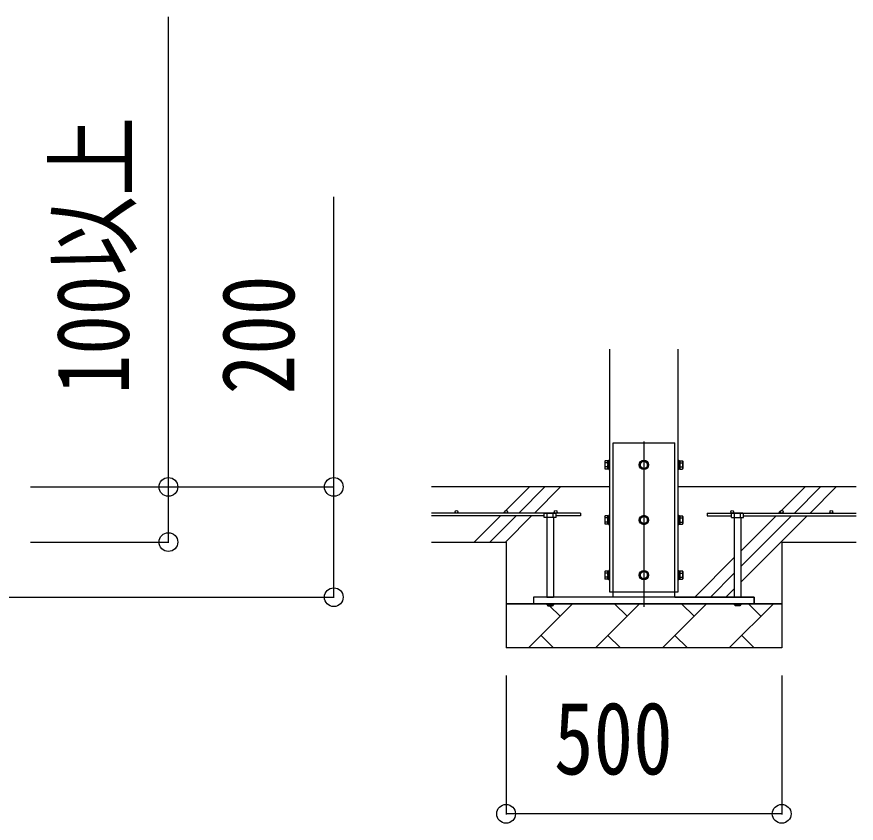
# Model space of a CAD drawing. Units: millimetres, scale not verified. Extents: x -16820 to 16820, y -11880 to 11880.
# Drawn here: x -1438 to 84, y -9403 to -7940 of the extents above; entities that cross this region are included whole.
import ezdxf
from ezdxf.enums import TextEntityAlignment as Align

# ---------------------------------------------------------------- set-up
doc = ezdxf.new("R2010")
doc.units = ezdxf.units.MM
doc.header["$LTSCALE"] = 50
for name, color, linetype in [('0-3_YKK_11', 7, 'Continuous'), ('0-4_YKK_12', 2, 'Continuous'), ('0-5_YKK_13', 4, 'Continuous'), ('0-6_YKK_A1', 4, 'Continuous'), ('0-7_YKK_D', 6, 'Continuous')]:
    doc.layers.add(name, color=color, linetype=linetype)
doc.styles.add('ＭＳ ゴシック', font='')
doc.styles.get('ＭＳ ゴシック').set_extended_font_data('MS Gothic')

msp = doc.modelspace()

# ---------------------------------------------------------------- linework, layer by layer
at = {"layer": '0-3_YKK_11'}
for p, q in [((-550.9, -9005), (-500.9, -9005)), ((-50.9, -9005), (-100.9, -9005))]:
    msp.add_line(p, q, dxfattribs=at)
at = {"layer": '0-4_YKK_12'}
msp.add_line((-300.9, -8710.5), (-300.9, -9010.5), dxfattribs=at)
at = {"layer": '0-5_YKK_13'}
for p, q in [((-356.9, -8713), (-244.9, -8713)), ((-244.9, -8983), (-244.9, -8713)), ((-371.6, -8746.51), (-371.02, -8745.51)), ((-371.6, -8746.51), (-371.6, -8759.5)), ((-366.1, -8745.51), (-371.02, -8745.51)), ((-366.1, -8749.25), (-371.02, -8749.25)), ((-366.1, -8745.51), (-366.1, -8760.51)), ((-364.5, -8745.96), (-366.1, -8745.96)), ((-366.1, -8752.5), (-366.1, -8745.96)), ((-366.1, -8752.5), (-364.5, -8752.5)), ((-366.1, -8753.5), (-364.5, -8753.5)), ((-366.1, -8760.05), (-366.1, -8753.5)), ((-364.5, -8752.5), (-364.5, -8745.96)), ((-364.5, -8760.05), (-364.5, -8753.5)), ((-237.3, -8745.95), (-235.7, -8745.95)), ((-237.3, -8752.5), (-237.3, -8745.95)), ((-235.7, -8752.5), (-237.3, -8752.5)), ((-235.7, -8753.5), (-237.3, -8753.5)), ((-237.3, -8760.05), (-237.3, -8753.5)), ((-235.7, -8745.49), (-230.78, -8745.49)), ((-235.7, -8745.49), (-235.7, -8760.51)), ((-235.7, -8752.5), (-235.7, -8745.95)), ((-235.7, -8749.25), (-230.78, -8749.25)), ((-235.7, -8760.05), (-235.7, -8753.5)), ((-230.2, -8746.5), (-230.78, -8745.49)), ((-230.2, -8746.5), (-230.2, -8759.5)), ((-371.6, -8759.5), (-371.02, -8760.51)), ((-366.1, -8756.75), (-371.02, -8756.75)), ((-366.1, -8760.51), (-371.02, -8760.51)), ((-366.1, -8760.05), (-364.5, -8760.05)), ((-235.7, -8760.05), (-237.3, -8760.05)), ((-235.7, -8756.75), (-230.78, -8756.75)), ((-235.7, -8760.51), (-230.78, -8760.51)), ((-230.2, -8759.5), (-230.78, -8760.51)), ((-480.4, -8840.5), (-481.87, -8841.35)), ((-480.4, -8840.5), (-461.4, -8840.5)), ((-476.38, -8848.5), (-476.38, -8841.35)), ((-465.41, -8848.5), (-465.41, -8841.35)), ((-461.4, -8840.5), (-459.93, -8841.35)), ((-459.93, -8848.5), (-459.93, -8841.35)), ((-371.6, -8846.51), (-371.02, -8845.51)), ((-371.6, -8846.51), (-371.6, -8859.5)), ((-366.1, -8845.51), (-371.02, -8845.51)), ((-366.1, -8845.51), (-366.1, -8860.51)), ((-364.5, -8845.96), (-366.1, -8845.96)), ((-366.1, -8852.5), (-366.1, -8845.96)), ((-364.5, -8852.5), (-364.5, -8845.96)), ((-237.3, -8845.95), (-235.7, -8845.95)), ((-237.3, -8852.5), (-237.3, -8845.95)), ((-235.7, -8845.49), (-230.78, -8845.49)), ((-235.7, -8845.49), (-235.7, -8860.51)), ((-235.7, -8852.5), (-235.7, -8845.95)), ((-230.2, -8846.5), (-230.78, -8845.49)), ((-230.2, -8846.5), (-230.2, -8859.5)), ((-140.4, -8840.5), (-141.87, -8841.35)), ((-141.87, -8848.5), (-141.87, -8841.35)), ((-121.4, -8840.5), (-140.4, -8840.5)), ((-136.38, -8848.5), (-136.38, -8841.35)), ((-125.41, -8848.5), (-125.41, -8841.35)), ((-121.4, -8840.5), (-119.93, -8841.35)), ((-476.9, -8848.5), (-476.9, -8993)), ((-464.9, -8848.5), (-464.9, -8993)), ((-371.6, -8859.5), (-371.02, -8860.51)), ((-366.1, -8849.25), (-371.02, -8849.25)), ((-366.1, -8856.75), (-371.02, -8856.75)), ((-366.1, -8860.51), (-371.02, -8860.51)), ((-366.1, -8852.5), (-364.5, -8852.5)), ((-366.1, -8853.5), (-364.5, -8853.5)), ((-366.1, -8860.05), (-366.1, -8853.5)), ((-366.1, -8860.05), (-364.5, -8860.05)), ((-364.5, -8860.05), (-364.5, -8853.5)), ((-235.7, -8852.5), (-237.3, -8852.5)), ((-235.7, -8853.5), (-237.3, -8853.5)), ((-237.3, -8860.05), (-237.3, -8853.5)), ((-235.7, -8860.05), (-237.3, -8860.05)), ((-235.7, -8849.25), (-230.78, -8849.25)), ((-235.7, -8860.05), (-235.7, -8853.5)), ((-235.7, -8856.75), (-230.78, -8856.75)), ((-235.7, -8860.51), (-230.78, -8860.51)), ((-230.2, -8859.5), (-230.78, -8860.51)), ((-136.9, -8848.5), (-136.9, -8993)), ((-124.9, -8848.5), (-124.9, -8993)), ((-371.6, -8946.51), (-371.02, -8945.51)), ((-371.6, -8946.51), (-371.6, -8959.5)), ((-366.1, -8945.51), (-371.02, -8945.51)), ((-366.1, -8949.25), (-371.02, -8949.25)), ((-366.1, -8945.51), (-366.1, -8960.51)), ((-364.5, -8945.96), (-366.1, -8945.96)), ((-366.1, -8952.5), (-366.1, -8945.96)), ((-366.1, -8952.5), (-364.5, -8952.5)), ((-364.5, -8952.5), (-364.5, -8945.96)), ((-237.3, -8945.95), (-235.7, -8945.95)), ((-237.3, -8952.5), (-237.3, -8945.95)), ((-235.7, -8952.5), (-237.3, -8952.5)), ((-235.7, -8945.49), (-230.78, -8945.49)), ((-235.7, -8945.49), (-235.7, -8960.51)), ((-235.7, -8952.5), (-235.7, -8945.95)), ((-235.7, -8949.25), (-230.78, -8949.25)), ((-230.2, -8946.5), (-230.78, -8945.49)), ((-230.2, -8946.5), (-230.2, -8959.5)), ((-371.6, -8959.5), (-371.02, -8960.51)), ((-366.1, -8956.75), (-371.02, -8956.75)), ((-366.1, -8960.51), (-371.02, -8960.51)), ((-366.1, -8953.5), (-364.5, -8953.5)), ((-366.1, -8960.05), (-366.1, -8953.5)), ((-366.1, -8960.05), (-364.5, -8960.05)), ((-364.5, -8960.05), (-364.5, -8953.5)), ((-235.7, -8953.5), (-237.3, -8953.5)), ((-237.3, -8960.05), (-237.3, -8953.5)), ((-235.7, -8960.05), (-237.3, -8960.05)), ((-235.7, -8960.05), (-235.7, -8953.5)), ((-235.7, -8956.75), (-230.78, -8956.75)), ((-235.7, -8960.51), (-230.78, -8960.51)), ((-230.2, -8959.5), (-230.78, -8960.51)), ((-244.9, -8993), (-244.9, -8983)), ((-476.9, -8993), (-464.9, -8993)), ((-124.9, -8993), (-136.9, -8993)), ((-476.9, -9006.5), (-464.9, -9006.5)), ((-124.9, -9006.5), (-136.9, -9006.5))]:
    msp.add_line(p, q, dxfattribs=at)
for points in [[(-356.9, -8993), (-356.9, -8983), (-356.9, -8713)], [(-363.4, -8744.5), (-364.5, -8744.5), (-364.5, -8761.5), (-363.4, -8761.5)], [(-238.4, -8744.5), (-237.3, -8744.5), (-237.3, -8761.5), (-238.4, -8761.5)], [(-459.93, -8848.5), (-481.87, -8848.5), (-481.87, -8841.35)], [(-363.4, -8844.5), (-364.5, -8844.5), (-364.5, -8861.5), (-363.4, -8861.5)], [(-238.4, -8844.5), (-237.3, -8844.5), (-237.3, -8861.5), (-238.4, -8861.5)], [(-141.87, -8848.5), (-119.93, -8848.5), (-119.93, -8841.35)], [(-363.4, -8944.5), (-364.5, -8944.5), (-364.5, -8961.5), (-363.4, -8961.5)], [(-238.4, -8944.5), (-237.3, -8944.5), (-237.3, -8961.5), (-238.4, -8961.5)], [(-476.9, -9005), (-476.9, -9006.5), (-474.9, -9008.5), (-466.9, -9008.5)], [(-464.9, -9005), (-464.9, -9006.5), (-466.9, -9008.5)], [(-136.9, -9005), (-136.9, -9006.5), (-134.9, -9008.5)], [(-124.9, -9005), (-124.9, -9006.5), (-126.9, -9008.5), (-134.9, -9008.5)]]:
    msp.add_lwpolyline(points, dxfattribs=at)
for points in [[(-300.9, -8745.49), (-307.4, -8749.25), (-307.4, -8756.75), (-300.9, -8760.51), (-294.4, -8756.75), (-294.4, -8749.25)], [(-300.9, -8845.49), (-307.4, -8849.25), (-307.4, -8856.75), (-300.9, -8860.51), (-294.4, -8856.75), (-294.4, -8849.25)], [(-300.9, -8945.49), (-307.4, -8949.25), (-307.4, -8956.75), (-300.9, -8960.51), (-294.4, -8956.75), (-294.4, -8949.25)], [(-500.9, -9005), (-100.9, -9005), (-100.9, -8993), (-500.9, -8993)]]:
    msp.add_lwpolyline(points, close=True, dxfattribs=at)
for centre, radius in [((-300.9, -8753), 8.5), ((-300.9, -8753), 6.5), ((-300.9, -8853), 8.5), ((-300.9, -8853), 6.5), ((-300.9, -8953), 8.5), ((-300.9, -8953), 6.5)]:
    msp.add_circle(centre, radius, dxfattribs=at)
for centre, radius, start, end in [((-368.29, -8747.38), 3.31, 145.51973, 214.48027), ((-359.18, -8753), 12.42, 162.41205, 197.58795), ((-300.9, -8753), 7.05, 157.21814, 202.78186), ((-300.9, -8753), 7.05, 97.21814, 142.78186), ((-300.9, -8753), 7.05, 37.21814, 82.78186), ((-300.9, -8753), 7.05, 337.21814, 22.78186), ((-233.52, -8747.37), 3.32, 325.61575, 34.38425), ((-242.62, -8753), 12.42, 342.41205, 17.58795), ((-368.27, -8758.63), 3.32, 145.61575, 214.38425), ((-300.9, -8753), 7.05, 217.21814, 262.78186), ((-300.9, -8753), 7.05, 277.21814, 322.78186), ((-233.52, -8758.63), 3.32, 325.61575, 34.38425), ((-479.12, -8845.36), 4.86, 55.61575, 124.38425), ((-470.9, -8858.65), 18.15, 72.41205, 107.58795), ((-462.67, -8845.36), 4.86, 55.61575, 124.38425), ((-368.29, -8847.38), 3.31, 145.51973, 214.48027), ((-300.9, -8853), 7.05, 97.21814, 142.78186), ((-300.9, -8853), 7.05, 37.21814, 82.78186), ((-233.52, -8847.37), 3.32, 325.61575, 34.38425), ((-139.12, -8845.36), 4.86, 55.61575, 124.38425), ((-130.9, -8858.65), 18.15, 72.41205, 107.58795), ((-122.67, -8845.36), 4.86, 55.61575, 124.38425), ((-359.18, -8853), 12.42, 162.41205, 197.58795), ((-368.27, -8858.63), 3.32, 145.61575, 214.38425), ((-300.9, -8853), 7.05, 157.21814, 202.78186), ((-300.9, -8853), 7.05, 217.21814, 262.78186), ((-300.9, -8853), 7.05, 277.21814, 322.78186), ((-300.9, -8853), 7.05, 337.21814, 22.78186), ((-242.62, -8853), 12.42, 342.41205, 17.58795), ((-233.52, -8858.63), 3.32, 325.61575, 34.38425), ((-368.29, -8947.38), 3.31, 145.51973, 214.48027), ((-359.18, -8953), 12.42, 162.41205, 197.58795), ((-300.9, -8953), 7.05, 157.21814, 202.78186), ((-300.9, -8953), 7.05, 97.21814, 142.78186), ((-300.9, -8953), 7.05, 37.21814, 82.78186), ((-300.9, -8953), 7.05, 337.21814, 22.78186), ((-233.52, -8947.37), 3.32, 325.61575, 34.38425), ((-242.62, -8953), 12.42, 342.41205, 17.58795), ((-368.27, -8958.63), 3.32, 145.61575, 214.38425), ((-300.9, -8953), 7.05, 217.21814, 262.78186), ((-300.9, -8953), 7.05, 277.21814, 322.78186), ((-233.52, -8958.63), 3.32, 325.61575, 34.38425)]:
    msp.add_arc(centre, radius, start, end, dxfattribs=at)
at = {"layer": '0-6_YKK_A1'}
for p, q in [((-363.4, -8543), (-363.4, -8983)), ((-238.4, -8983), (-238.4, -8543)), ((-363.4, -8793), (-686.05, -8793)), ((-551.12, -8835.51), (-508.61, -8793)), ((-527.83, -8840.5), (-480.33, -8793)), ((-499.54, -8840.5), (-452.04, -8793)), ((84.26, -8793), (-238.4, -8793)), ((-51.12, -8835.51), (-8.61, -8793)), ((-27.83, -8840.5), (19.67, -8793)), ((0.46, -8840.5), (47.96, -8793)), ((-415.9, -8840.5), (-686.05, -8840.5)), ((-481.87, -8845.5), (-686.05, -8845.5)), ((-608.61, -8893), (-561.11, -8845.5)), ((-580.33, -8893), (-532.83, -8845.5)), ((-556.11, -8840.5), (-553.39, -8837.78)), ((-552.04, -8893), (-504.54, -8845.5)), ((-415.9, -8845.5), (-459.93, -8845.5)), ((-415.9, -8840.5), (-415.9, -8845.5)), ((-185.9, -8840.5), (84.26, -8840.5)), ((-185.9, -8840.5), (-185.9, -8845.5)), ((-185.9, -8845.5), (-141.87, -8845.5)), ((-124.9, -8965.85), (-4.54, -8845.5)), ((-124.9, -8937.57), (-32.83, -8845.5)), ((-124.9, -8909.29), (-61.11, -8845.5)), ((-119.93, -8845.5), (84.26, -8845.5)), ((-56.11, -8840.5), (-53.39, -8837.78)), ((-686.05, -8893), (-550.9, -8893)), ((-550.9, -8893), (-550.9, -9085)), ((-50.9, -8893), (84.26, -8893)), ((-50.9, -8893), (-50.9, -9085)), ((-208.61, -8993), (-136.9, -8921.29)), ((-180.33, -8993), (-136.9, -8949.57)), ((-363.4, -8983), (-238.4, -8983)), ((-152.04, -8993), (-136.9, -8977.85)), ((-356.9, -8993), (-500.9, -8993)), ((-500.9, -8993), (-500.9, -9005)), ((-244.9, -8993), (-100.9, -8993)), ((-100.9, -8993), (-100.9, -9005)), ((-500.9, -9005), (-550.9, -9005)), ((-50.9, -9005), (-550.9, -9005)), ((-510.16, -9085), (-430.16, -9005)), ((-452.82, -9027.66), (-471.98, -9008.5)), ((-388.74, -9085), (-308.74, -9005)), ((-331.4, -9027.66), (-354.06, -9005)), ((-267.32, -9085), (-187.32, -9005)), ((-209.98, -9027.66), (-232.64, -9005)), ((-145.9, -9085), (-65.9, -9005)), ((-88.56, -9027.66), (-111.22, -9005)), ((-100.9, -9005), (-50.9, -9005)), ((-487.5, -9062.34), (-464.84, -9085)), ((-366.08, -9062.34), (-343.42, -9085)), ((-244.66, -9062.34), (-222, -9085)), ((-123.24, -9062.34), (-100.57, -9085)), ((-50.9, -9085), (-550.9, -9085))]:
    msp.add_line(p, q, dxfattribs=at)
for centre in [(-640.9, -8838), (-550.9, -8838), (-460.9, -8838), (-140.9, -8838), (-50.9, -8838), (39.1, -8838)]:
    msp.add_circle(centre, 2.5, dxfattribs=at)
at = {"layer": '0-7_YKK_D'}
for p, q in [((-1413.4, -8793), (-1162.9, -8793)), ((-1413.4, -8793), (-862.4, -8793)), ((-1413.4, -8893), (-1162.9, -8893)), ((-1813.4, -8993), (-862.4, -8993)), ((-550.9, -9135), (-550.9, -9387)), ((-50.9, -9135), (-50.9, -9387)), ((-50.9, -9386), (-550.9, -9386))]:
    msp.add_line(p, q, dxfattribs=at)
for points in [[(-1163.4, -8893), (-1163.4, -8793), (-1163.4, -7940.2)], [(-863.4, -8993), (-863.4, -8793), (-863.4, -8266.6)]]:
    msp.add_lwpolyline(points, dxfattribs=at)
for centre in [(-1163.4, -8793), (-863.4, -8793), (-1163.4, -8893), (-863.4, -8993), (-550.9, -9386), (-50.9, -9386)]:
    msp.add_circle(centre, 17, dxfattribs=at)

# ---------------------------------------------------------------- texts
at = {"layer": '0-7_YKK_D', "style": 'ＭＳ ゴシック', "width": 0.8}
for s, p in [('100以上', (-1195.4, -8625)), ('200', (-895.4, -8625))]:
    msp.add_text(s, height=132, rotation=90, dxfattribs=at).set_placement(p, align=Align.BOTTOM_LEFT)
msp.add_text('500', height=132, dxfattribs=at).set_placement((-464.1, -9354), align=Align.BOTTOM_LEFT)

doc.saveas('drawing.dxf')
